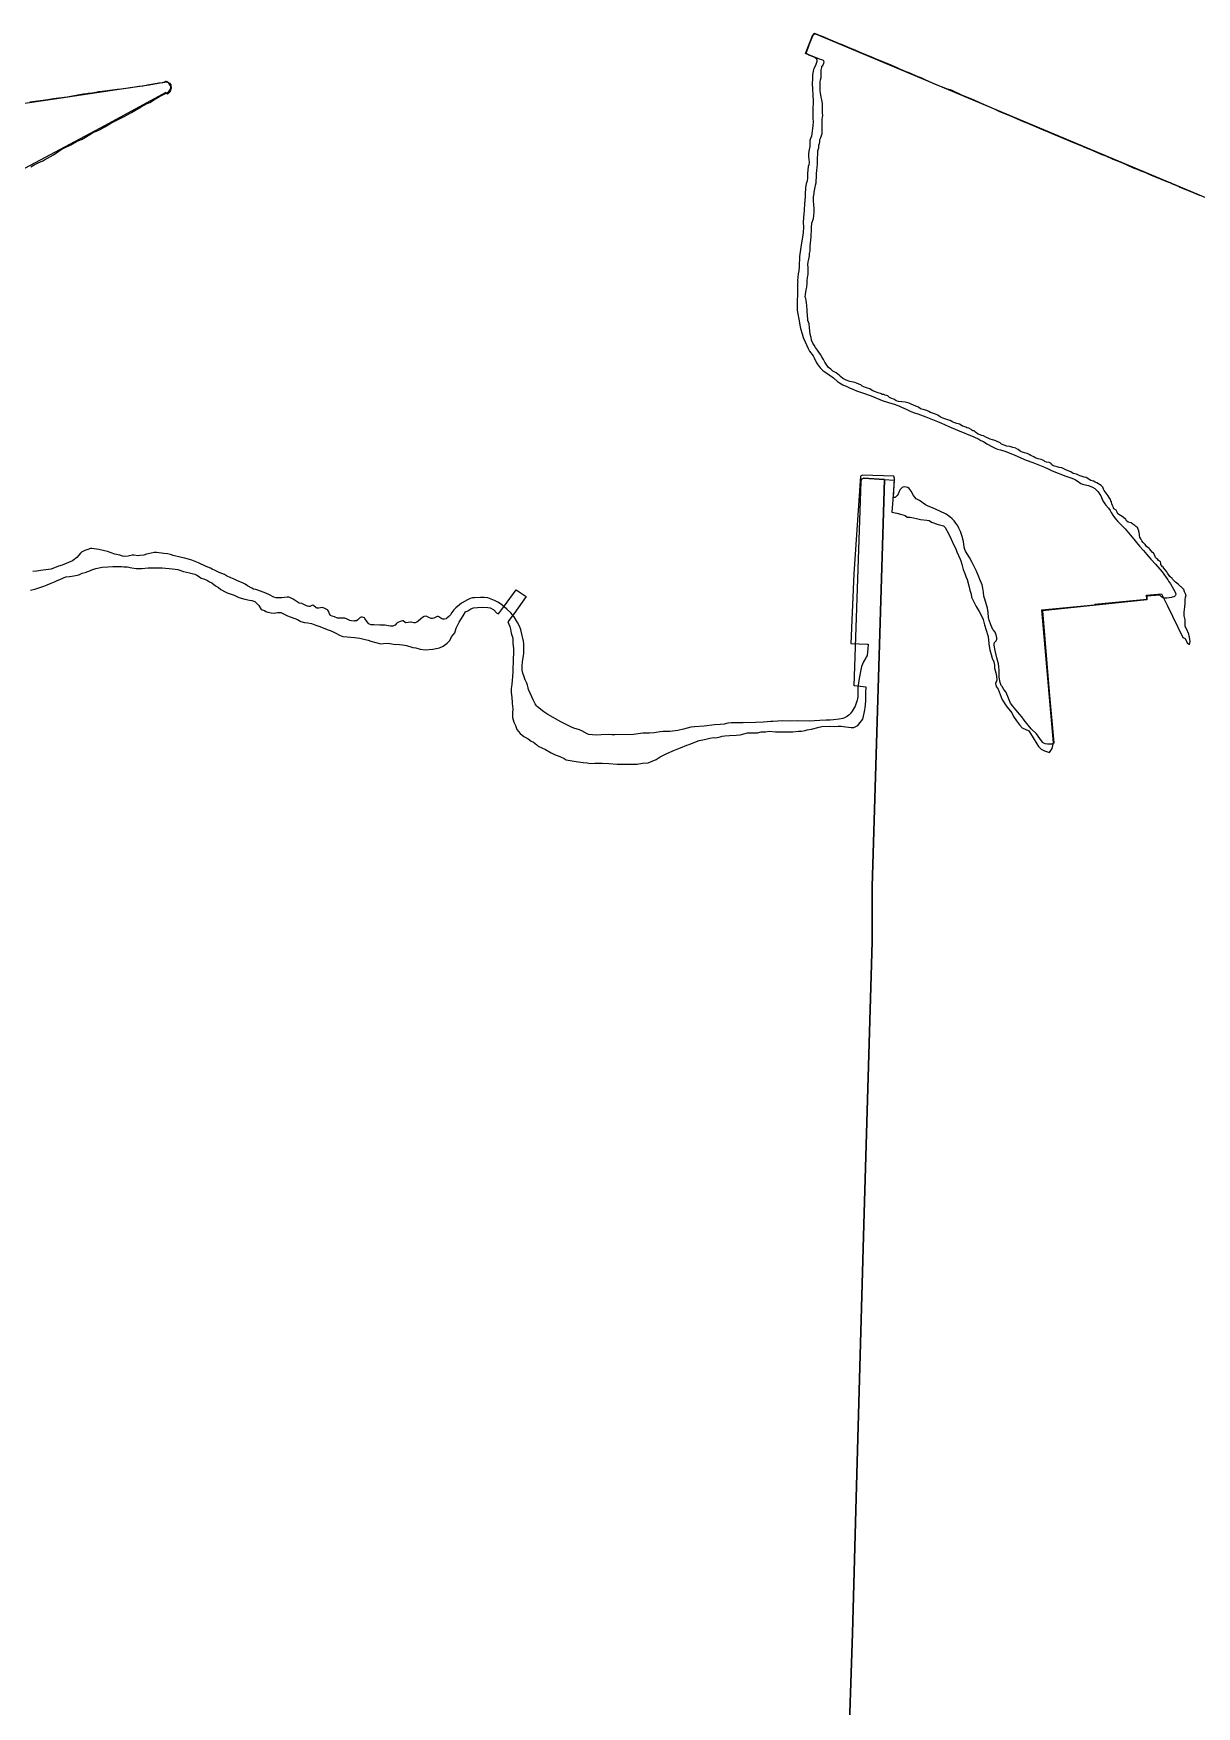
# Model space of a CAD drawing. Extents: x 0 to 800, y 146 to 730.
# Drawn here: x 507.5 to 543.7, y 549 to 601.2 of the extents above; entities that cross this region are included whole.
import ezdxf

# ---------------------------------------------------------------- set-up
doc = ezdxf.new("R2010")
doc.units = 0
doc.layers.get('0').update_dxf_attribs({"linetype": 'CONTINUOUS'})

msp = doc.modelspace()

# ---------------------------------------------------------------- linework, layer by layer
at = {"color": 3}
for points in [[(543.840625, 596.103125), (543.521875, 596.240625), (543.234375, 596.35625), (543.178125, 596.38125), (543.103125, 596.415625), (542.96875, 596.46875), (542.915625, 596.49375), (542.878125, 596.50625), (542.775, 596.55), (542.69375, 596.584375), (542.6, 596.61875), (542.465625, 596.671875), (542.31875, 596.734375), (542.2, 596.7875), (542.109375, 596.828125), (542.015625, 596.865625), (541.903125, 596.909375), (541.778125, 596.959375), (541.575, 597.05), (541.465625, 597.096875), (541.290625, 597.16875), (541.14375, 597.225), (540.921875, 597.325), (540.803125, 597.375), (540.44375, 597.528125), (540.259375, 597.6), (540.18125, 597.6375), (540.059375, 597.68125), (539.965625, 597.721875), (539.890625, 597.753125), (539.546875, 597.896875), (539.296875, 598.003125), (539.153125, 598.065625), (538.96875, 598.140625), (538.60625, 598.296875), (538.459375, 598.359375), (538.34375, 598.403125), (537.95, 598.575), (537.81875, 598.63125), (537.659375, 598.69375), (537.590625, 598.721875), (537.446875, 598.796875), (537.040625, 598.971875), (536.95, 599.009375), (536.815625, 599.071875), (536.428125, 599.23125), (536.31875, 599.278125), (536.25, 599.315625), (536.14375, 599.3625), (536.06875, 599.39375), (535.975, 599.421875), (535.55625, 599.5875), (535.265625, 599.715625), (535.15625, 599.765625), (535.065625, 599.803125), (534.971875, 599.846875), (534.7875, 599.921875), (534.721875, 599.95), (534.621875, 599.990625), (534.478125, 600.05), (534.390625, 600.09375), (534.15625, 600.19375), (533.753125, 600.353125), (533.640625, 600.403125), (533.30625, 600.54375), (533.125, 600.621875), (532.896875, 600.71875), (532.7125, 600.79375), (532.6125, 600.83125), (532.271875, 600.975), (532.159375, 601.025), (532.025, 601.075), (531.865625, 601.14375), (531.834375, 601.153125), (531.809375, 601.128125), (531.7875, 601.090625), (531.69375, 600.875), (531.5875, 600.584375), (531.58125, 600.5625), (531.58125, 600.540625), (531.596875, 600.528125), (531.659375, 600.490625), (531.834375, 600.415625), (531.853125, 600.403125), (531.89375, 600.371875), (531.903125, 600.35), (531.90625, 600.34375), (531.9125, 600.3), (531.909375, 600.278125), (531.878125, 600.184375), (531.828125, 600.071875), (531.809375, 600.025), (531.784375, 599.925), (531.778125, 599.85), (531.775, 599.734375), (531.765625, 599.596875), (531.79375, 599.053125), (531.784375, 598.759375), (531.78125, 598.58125), (531.7875, 598.5125), (531.790625, 598.384375), (531.784375, 598.284375), (531.753125, 598.021875), (531.7375, 597.95625), (531.709375, 597.878125), (531.69375, 597.81875), (531.6875, 597.628125), (531.6625, 597.484375), (531.653125, 597.39375), (531.653125, 597.3125), (531.665625, 597.14375), (531.65625, 597.0625), (531.64375, 597.00625), (531.61875, 596.7875), (531.61875, 596.646875), (531.609375, 596.5625), (531.578125, 596.4625), (531.55625, 596.346875), (531.534375, 595.90625), (531.528125, 595.878125), (531.5125, 595.625), (531.503125, 595.5375), (531.484375, 595.271875), (531.490625, 595.103125), (531.4875, 594.9625), (531.475, 594.865625), (531.446875, 594.746875), (531.425, 594.559375), (531.409375, 594.490625), (531.36875, 594.203125), (531.35625, 593.8875), (531.34375, 593.759375), (531.325, 593.65625), (531.309375, 593.45625), (531.3125, 593.40625), (531.30625, 593.384375), (531.309375, 593.30625), (531.303125, 593.15), (531.30625, 592.98125), (531.29375, 592.8375), (531.296875, 592.540625), (531.303125, 592.4625), (531.35625, 592.2), (531.38125, 592.05625), (531.4, 591.95625), (531.446875, 591.7875), (531.4875, 591.678125), (531.634375, 591.33125), (531.675, 591.25), (531.790625, 591.1), (531.828125, 591.040625), (531.8875, 590.90625), (531.915625, 590.859375), (532.015625, 590.73125), (532.090625, 590.653125), (532.153125, 590.603125), (532.425, 590.421875), (532.55625, 590.303125), (532.6125, 590.2625), (532.721875, 590.20625), (532.846875, 590.15), (532.93125, 590.103125), (533.046875, 590.053125), (533.146875, 590.015625), (533.328125, 589.95625), (533.596875, 589.85625), (533.94375, 589.715625), (534.16875, 589.6375), (534.284375, 589.609375), (534.4625, 589.54375), (534.55, 589.509375), (534.69375, 589.440625), (534.8375, 589.36875), (534.953125, 589.325), (535.059375, 589.29375), (535.309375, 589.20625), (535.721875, 589.034375), (535.790625, 589.009375), (535.884375, 588.96875), (536.021875, 588.9), (536.2875, 588.784375), (536.8, 588.578125), (536.95625, 588.50625), (537.015625, 588.46875), (537.103125, 588.43125), (537.209375, 588.365625), (537.378125, 588.271875), (537.484375, 588.21875), (537.5375, 588.196875), (537.628125, 588.175), (537.79375, 588.125), (538.078125, 588.0125), (538.43125, 587.853125), (538.64375, 587.778125), (539, 587.6375), (539.121875, 587.5875), (539.24375, 587.525), (539.671875, 587.35), (539.821875, 587.3), (539.909375, 587.26875), (539.96875, 587.240625), (540.025, 587.209375), (540.134375, 587.121875), (540.184375, 587.103125), (540.325, 587.075), (540.375, 587.0625), (540.5, 587.009375), (540.571875, 586.965625), (540.625, 586.91875), (540.671875, 586.8625), (540.728125, 586.784375), (540.753125, 586.74375), (540.825, 586.584375), (540.878125, 586.496875), (540.9125, 586.45), (541, 586.359375), (541.046875, 586.2875), (541.08125, 586.221875), (541.13125, 586.140625), (541.21875, 586.028125), (541.290625, 585.940625), (541.51875, 585.709375), (541.671875, 585.525), (541.7375, 585.45625), (541.965625, 585.175), (542.090625, 585.034375), (542.190625, 584.9125), (542.31875, 584.765625), (542.465625, 584.609375), (542.665625, 584.375), (542.85, 584.125), (542.86875, 584.084375), (542.93125, 584), (543.025, 583.828125), (543.071875, 583.740625), (543.08125, 583.715625), (543.090625, 583.665625), (543.071875, 583.625), (543.053125, 583.60625), (543.034375, 583.596875), (542.984375, 583.58125), (542.959375, 583.575), (542.809375, 583.553125), (542.721875, 583.553125), (542.678125, 583.56875), (542.64375, 583.59375), (542.6, 583.640625), (542.19375, 583.615625), (542.19375, 583.503125), (538.94375, 583.153125), (539.146875, 580.63125), (539.29375, 579.04375), (539.296875, 579.03125), (539.265625, 579.0125), (539.24375, 579.003125), (539.1, 579), (539.025, 579.009375), (538.978125, 579.028125), (538.95625, 579.04375), (538.95, 579.05), (538.90625, 579.10625), (538.75, 579.328125), (538.590625, 579.48125), (538.490625, 579.59375), (538.365625, 579.75), (538.29375, 579.85625), (538.225, 579.940625), (538.071875, 580.11875), (538.0125, 580.1875), (537.94375, 580.28125), (537.91875, 580.33125), (537.859375, 580.490625), (537.79375, 580.628125), (537.740625, 580.709375), (537.68125, 580.79375), (537.65625, 580.834375), (537.625, 580.91875), (537.59375, 581.0875), (537.590625, 581.309375), (537.584375, 581.409375), (537.571875, 581.5), (537.51875, 581.6875), (537.459375, 581.9625), (537.434375, 582.096875), (537.434375, 582.121875), (537.44375, 582.165625), (537.5, 582.225), (537.51875, 582.275), (537.51875, 582.31875), (537.49375, 582.4125), (537.475, 582.465625), (537.4625, 582.4875), (537.4125, 582.55), (537.39375, 582.575), (537.359375, 582.64375), (537.328125, 582.71875), (537.28125, 582.86875), (537.2625, 582.95), (537.246875, 583.103125), (537.221875, 583.2375), (537.178125, 583.421875), (537.13125, 583.55625), (537.115625, 583.609375), (537.10625, 583.734375), (537.08125, 583.865625), (537.05625, 583.965625), (537.028125, 584.040625), (536.9875, 584.134375), (536.95625, 584.221875), (536.884375, 584.39375), (536.8125, 584.54375), (536.75, 584.66875), (536.665625, 584.815625), (536.540625, 585.01875), (536.521875, 585.065625), (536.5, 585.1375), (536.475, 585.315625), (536.4375, 585.475), (536.384375, 585.63125), (536.3375, 585.734375), (536.3, 585.80625), (536.240625, 585.89375), (536.1875, 585.959375), (536.125, 586.028125), (536.053125, 586.0875), (535.934375, 586.165625), (535.740625, 586.2625), (535.509375, 586.3625), (535.38125, 586.421875), (535.290625, 586.465625), (535.10625, 586.596875), (535, 586.646875), (534.91875, 586.746875), (534.846875, 586.8875), (534.821875, 586.93125), (534.790625, 586.971875), (534.740625, 587), (534.6875, 587.015625), (534.628125, 587.021875), (534.584375, 587.009375), (534.5625, 586.996875), (534.509375, 586.940625), (534.471875, 586.871875), (534.440625, 586.796875), (534.415625, 586.75625), (534.4, 586.7375), (534.346875, 586.69375), (534.29375, 586.69375), (534.325, 587.278125), (534.3125, 587.353125), (533.33125, 587.3875), (533.265625, 587.35), (533.065625, 584.3125), (532.96875, 582.1375), (533.484375, 582.121875), (533.503125, 582.11875), (533.503125, 582.109375), (533.496875, 581.9875), (533.475, 581.765625), (533.45, 581.7125), (533.434375, 581.69375), (533.365625, 581.56875), (533.33125, 581.490625), (533.303125, 581.421875), (533.2875, 581.365625), (533.228125, 581.053125), (533.190625, 580.78125), (533.190625, 580.678125), (533.184375, 580.4875), (533.178125, 580.415625), (533.16875, 580.36875), (533.128125, 580.246875), (533.1, 580.18125), (533.00625, 580.025), (532.95, 579.946875), (532.909375, 579.903125), (532.86875, 579.871875), (532.765625, 579.81875), (532.71875, 579.8), (532.603125, 579.778125), (532.43125, 579.759375), (532.325, 579.75), (532.2, 579.75), (532.00625, 579.740625), (531.83125, 579.725), (531.66875, 579.721875), (531.3, 579.728125), (531.078125, 579.721875), (530.846875, 579.728125), (530.540625, 579.70625), (530.490625, 579.70625), (530.471875, 579.709375), (530.25, 579.690625), (530, 579.671875), (529.6125, 579.6625), (529.4375, 579.66875), (529.334375, 579.66875), (529.234375, 579.6625), (529.140625, 579.653125), (529.021875, 579.628125), (528.9, 579.615625), (528.721875, 579.60625), (528.396875, 579.565625), (528.09375, 579.54375), (527.9875, 579.528125), (527.75, 579.46875), (527.575, 579.43125), (527.33125, 579.396875), (527.125, 579.39375), (527.025, 579.3875), (526.840625, 579.359375), (526.69375, 579.34375), (526.4875, 579.34375), (526.415625, 579.3375), (526.19375, 579.30625), (525.609375, 579.290625), (525.525, 579.296875), (525.415625, 579.3), (525.184375, 579.2875), (525.046875, 579.284375), (524.921875, 579.2875), (524.80625, 579.3), (524.75625, 579.31875), (524.584375, 579.415625), (524.515625, 579.446875), (524.3375, 579.496875), (524.2625, 579.528125), (523.93125, 579.696875), (523.525, 579.928125), (523.40625, 580.0125), (523.203125, 580.16875), (523.178125, 580.19375), (523.13125, 580.259375), (523.1, 580.321875), (523.084375, 580.365625), (522.928125, 580.70625), (522.909375, 580.75625), (522.890625, 580.84375), (522.871875, 580.90625), (522.821875, 581.009375), (522.7875, 581.096875), (522.746875, 581.209375), (522.728125, 581.30625), (522.725, 581.428125), (522.7375, 581.575), (522.76875, 581.759375), (522.775, 581.8375), (522.78125, 582.13125), (522.771875, 582.215625), (522.696875, 582.521875), (522.68125, 582.578125), (522.634375, 582.7), (522.584375, 582.796875), (522.475, 582.965625), (522.375, 583.090625), (522.253125, 583.2125), (522.096875, 583.346875), (522.05625, 583.375), (521.96875, 583.425), (521.86875, 583.475), (521.709375, 583.54375), (521.653125, 583.5625), (521.54375, 583.575), (521.43125, 583.575), (521.24375, 583.565625), (521.178125, 583.559375), (521.103125, 583.5375), (521.028125, 583.503125), (520.8375, 583.396875), (520.771875, 583.346875), (520.659375, 583.246875), (520.6, 583.1875), (520.5375, 583.10625), (520.49375, 583.0375), (520.446875, 582.978125), (520.384375, 582.925), (520.35625, 582.9125), (520.30625, 582.896875), (520.28125, 582.89375), (520.253125, 582.896875), (520.225, 582.90625), (520.13125, 582.971875), (520.109375, 582.978125), (520.078125, 582.98125), (520.053125, 582.975), (519.978125, 582.93125), (519.934375, 582.915625), (519.8875, 582.915625), (519.840625, 582.9375), (519.78125, 582.975), (519.740625, 582.990625), (519.671875, 582.98125), (519.621875, 582.953125), (519.56875, 582.909375), (519.4875, 582.8375), (519.44375, 582.803125), (519.396875, 582.784375), (519.35, 582.7875), (519.271875, 582.80625), (519.24375, 582.80625), (519.103125, 582.78125), (519.078125, 582.790625), (519.01875, 582.84375), (518.996875, 582.846875), (518.921875, 582.825), (518.834375, 582.778125), (518.8125, 582.759375), (518.765625, 582.709375), (518.74375, 582.696875), (518.71875, 582.6875), (518.69375, 582.68125), (518.621875, 582.68125), (518.44375, 582.7125), (518.29375, 582.70625), (518.109375, 582.725), (518.01875, 582.725), (517.96875, 582.740625), (517.946875, 582.75625), (517.89375, 582.815625), (517.828125, 582.91875), (517.8125, 582.9375), (517.784375, 582.953125), (517.7375, 582.9625), (517.709375, 582.959375), (517.684375, 582.946875), (517.603125, 582.875), (517.5625, 582.85), (517.509375, 582.840625), (517.4875, 582.8375), (517.4125, 582.84375), (517.3625, 582.85625), (517.315625, 582.875), (517.278125, 582.9), (517.20625, 582.93125), (517.134375, 582.93125), (517.08125, 582.928125), (517.009375, 582.928125), (516.978125, 582.93125), (516.884375, 582.965625), (516.803125, 582.990625), (516.759375, 583.0125), (516.74375, 583.028125), (516.71875, 583.06875), (516.70625, 583.125), (516.69375, 583.15), (516.671875, 583.175), (516.65625, 583.190625), (516.5625, 583.240625), (516.49375, 583.2625), (516.3875, 583.2375), (516.3375, 583.240625), (516.3125, 583.253125), (516.225, 583.328125), (516.196875, 583.334375), (516.171875, 583.328125), (516.115625, 583.29375), (516.078125, 583.29375), (516.040625, 583.3), (516.00625, 583.3125), (515.903125, 583.36875), (515.865625, 583.384375), (515.778125, 583.39375), (515.59375, 583.515625), (515.55, 583.54375), (515.490625, 583.571875), (515.459375, 583.58125), (515.409375, 583.584375), (515.240625, 583.5625), (515.065625, 583.565625), (514.99375, 583.5875), (514.834375, 583.665625), (514.6875, 583.728125), (514.428125, 583.81875), (514.35625, 583.8375), (514.3, 583.8625), (514.165625, 583.934375), (514.09375, 583.984375), (514.0375, 584.015625), (513.83125, 584.103125), (513.75625, 584.14375), (513.646875, 584.184375), (513.515625, 584.253125), (513.45, 584.284375), (513.28125, 584.353125), (513.159375, 584.409375), (513.06875, 584.459375), (513.0125, 584.4875), (512.88125, 584.534375), (512.6375, 584.65), (512.4375, 584.7375), (512.2125, 584.796875), (512.1125, 584.81875), (511.85625, 584.884375), (511.765625, 584.915625), (511.671875, 584.934375), (511.559375, 584.94375), (511.33125, 584.975), (511.25625, 584.971875), (511.06875, 584.934375), (511.01875, 584.925), (510.934375, 584.896875), (510.809375, 584.878125), (510.759375, 584.875), (510.625, 584.890625), (510.578125, 584.8875), (510.453125, 584.8625), (510.35, 584.853125), (510.278125, 584.8625), (510.1875, 584.890625), (510.0375, 584.925), (509.803125, 585.003125), (509.7125, 585.03125), (509.540625, 585.065625), (509.31875, 585.103125), (509.271875, 585.096875), (509.19375, 585.071875), (509.103125, 585.040625), (509.0625, 585.021875), (508.996875, 584.984375), (508.9625, 584.95625), (508.846875, 584.821875), (508.71875, 584.7125), (508.465625, 584.615625), (508.39375, 584.58125), (508.278125, 584.546875), (508.05, 584.459375), (507.965625, 584.440625), (507.8, 584.428125), (507.596875, 584.396875), (507.478125, 584.3875)], [(507.415625, 596.996875), (507.51875, 597.05625), (507.65, 597.11875), (507.790625, 597.184375), (507.840625, 597.209375), (508.11875, 597.371875), (508.259375, 597.465625), (508.365625, 597.53125), (508.44375, 597.575), (508.665625, 597.68125), (508.84375, 597.78125), (509.0125, 597.8625), (509.125, 597.921875), (509.253125, 598), (509.3125, 598.0375), (509.375, 598.071875), (509.4625, 598.109375), (509.55625, 598.153125), (509.725, 598.246875), (509.825, 598.30625), (509.909375, 598.35625), (510.0125, 598.40625), (510.1625, 598.478125), (510.325, 598.56875), (510.553125, 598.690625), (510.8375, 598.859375), (511.01875, 598.95625), (511.128125, 599.00625), (511.30625, 599.11875), (511.43125, 599.1875), (511.55625, 599.246875), (511.671875, 599.3125), (511.715625, 599.34375), (511.746875, 599.384375), (511.765625, 599.415625), (511.778125, 599.465625), (511.778125, 599.490625), (511.76875, 599.51875), (511.740625, 599.575), (511.721875, 599.603125), (511.70625, 599.61875), (511.66875, 599.640625), (511.646875, 599.653125), (511.625, 599.653125), (511.584375, 599.628125), (511.528125, 599.61875), (511.40625, 599.6), (511.2875, 599.584375), (511.053125, 599.5375), (510.921875, 599.5125), (510.78125, 599.496875), (510.653125, 599.48125), (510.234375, 599.421875), (510.121875, 599.409375), (509.959375, 599.3875), (509.64375, 599.346875), (509.5375, 599.33125), (509.3875, 599.30625), (509.259375, 599.284375), (509.2, 599.278125), (509.146875, 599.271875), (509.046875, 599.2625), (508.934375, 599.24375), (508.609375, 599.178125), (508.546875, 599.165625), (508.128125, 599.1125), (507.946875, 599.0875), (507.803125, 599.059375), (507.38125, 599.009375)]]:
    msp.add_lwpolyline(points, dxfattribs=at)
at = {"color": 1}
for points in [[(532.8875, 547.26875), (533.015625, 551.284375), (533.1375, 555.5125), (533.259375, 559.953125), (533.3875, 564.390625), (533.509375, 568.61875), (533.63125, 572.84375), (533.628125, 574.565625), (534.021875, 587.25), (533.359375, 587.2875), (534.021875, 587.25), (534.31875, 587.23125), (534.28125, 586.625), (534.24375, 586.228125), (534.40625, 586.2), (534.5125, 586.171875), (534.65625, 586.128125), (534.725, 586.08125), (534.821875, 586.071875), (534.925, 586.053125), (535.0125, 586.034375), (535.1375, 586.00625), (535.33125, 585.978125), (535.40625, 585.96875), (535.484375, 585.91875), (535.684375, 585.84375), (535.853125, 585.80625), (535.909375, 585.759375), (536.025, 585.55), (536.09375, 585.39375), (536.190625, 585.184375), (536.240625, 585.0875), (536.275, 584.996875), (536.375, 584.76875), (536.4, 584.7125), (536.43125, 584.6125), (536.471875, 584.440625), (536.51875, 584.315625), (536.546875, 584.23125), (536.596875, 584.13125), (536.64375, 583.93125), (536.671875, 583.796875), (536.7125, 583.678125), (536.73125, 583.584375), (536.878125, 583.296875), (536.9625, 583.140625), (537.0375, 582.996875), (537.0875, 582.8875), (537.128125, 582.715625), (537.184375, 582.553125), (537.234375, 582.3875), (537.253125, 582.278125), (537.26875, 582.121875), (537.3, 581.94375), (537.3375, 581.79375), (537.36875, 581.678125), (537.428125, 581.565625), (537.446875, 581.459375), (537.446875, 581.36875), (537.4875, 581.228125), (537.50625, 581.121875), (537.51875, 580.996875), (537.478125, 580.89375), (537.496875, 580.803125), (537.5625, 580.715625), (537.59375, 580.63125), (537.653125, 580.46875), (537.690625, 580.36875), (537.784375, 580.225), (537.84375, 580.15), (537.9875, 579.978125), (538.0375, 579.859375), (538.125, 579.725), (538.228125, 579.603125), (538.30625, 579.5125), (538.51875, 579.415625), (538.565625, 579.33125), (538.653125, 579.196875), (538.759375, 579.0125), (538.815625, 578.925), (538.903125, 578.840625), (539, 578.79375), (539.159375, 578.7375), (539.24375, 578.8625), (539.284375, 579.046875), (538.915625, 583.184375), (540.565625, 583.34375), (540.571875, 583.3625), (542.190625, 583.515625), (542.184375, 583.646875), (542.65, 583.684375), (542.8375, 583.309375), (543.315625, 582.321875), (543.384375, 582.29375), (543.453125, 582.15625), (543.515625, 582.103125), (543.5375, 582.196875), (543.521875, 582.3375), (543.509375, 582.36875), (543.503125, 582.434375), (543.471875, 582.50625), (543.459375, 582.528125), (543.425, 582.6), (543.390625, 582.66875), (543.390625, 582.878125), (543.359375, 583.00625), (543.353125, 583.11875), (543.375, 583.278125), (543.38125, 583.396875), (543.3875, 583.5), (543.4, 583.58125), (543.4125, 583.61875), (543.396875, 583.6875), (543.36875, 583.753125), (543.346875, 583.825), (543.25625, 583.909375), (543.240625, 583.9125), (543.19375, 583.95625), (543.165625, 583.990625), (543.0875, 584.046875), (542.9875, 584.146875), (542.98125, 584.165625), (542.90625, 584.23125), (542.884375, 584.259375), (542.834375, 584.328125), (542.815625, 584.371875), (542.721875, 584.484375), (542.6875, 584.540625), (542.678125, 584.528125), (542.65625, 584.5625), (542.628125, 584.6), (542.628125, 584.640625), (542.6125, 584.6875), (542.559375, 584.725), (542.5375, 584.753125), (542.49375, 584.7875), (542.459375, 584.815625), (542.4375, 584.88125), (542.403125, 584.95625), (542.353125, 584.984375), (542.33125, 585.025), (542.284375, 585.078125), (542.2625, 585.096875), (542.184375, 585.165625), (542.14375, 585.221875), (542.071875, 585.290625), (542.0375, 585.34375), (542.009375, 585.4), (541.975, 585.45625), (541.959375, 585.50625), (541.959375, 585.553125), (541.953125, 585.58125), (541.940625, 585.653125), (541.9125, 585.721875), (541.90625, 585.746875), (541.853125, 585.790625), (541.81875, 585.815625), (541.75, 585.8625), (541.7, 585.9), (541.609375, 585.91875), (541.559375, 585.959375), (541.534375, 586.003125), (541.453125, 586.071875), (541.371875, 586.128125), (541.2875, 586.184375), (541.265625, 586.228125), (541.23125, 586.29375), (541.159375, 586.334375), (541.153125, 586.3625), (541.153125, 586.38125), (541.11875, 586.4375), (541.103125, 586.4875), (541.0875, 586.55), (541.06875, 586.5875), (541.05625, 586.628125), (541.01875, 586.684375), (540.984375, 586.740625), (540.925, 586.825), (540.865625, 586.90625), (540.84375, 586.95), (540.815625, 587.0125), (540.765625, 587.0625), (540.634375, 587.14375), (540.584375, 587.165625), (540.53125, 587.2), (540.44375, 587.221875), (540.390625, 587.25), (540.353125, 587.278125), (540.303125, 587.3125), (540.240625, 587.325), (540.178125, 587.340625), (540.109375, 587.3625), (540.059375, 587.390625), (539.996875, 587.41875), (539.9, 587.4375), (539.828125, 587.490625), (539.74375, 587.51875), (539.671875, 587.55), (539.625, 587.571875), (539.546875, 587.615625), (539.4625, 587.628125), (539.39375, 587.646875), (539.275, 587.675), (539.225, 587.71875), (539.209375, 587.746875), (539.15, 587.784375), (539.06875, 587.7875), (539.015625, 587.8125), (538.99375, 587.83125), (538.95, 587.853125), (538.896875, 587.871875), (538.803125, 587.896875), (538.7125, 587.928125), (538.665625, 587.95625), (538.578125, 587.99375), (538.525, 588.025), (538.465625, 588.065625), (538.384375, 588.08125), (538.290625, 588.109375), (538.24375, 588.1375), (538.178125, 588.18125), (538.13125, 588.209375), (538.109375, 588.23125), (538.0125, 588.25), (537.925, 588.275), (537.828125, 588.29375), (537.74375, 588.321875), (537.665625, 588.35), (537.61875, 588.390625), (537.50625, 588.446875), (537.421875, 588.475), (537.38125, 588.490625), (537.309375, 588.5125), (537.29375, 588.51875), (537.175, 588.575), (537.10625, 588.6125), (537.05, 588.625), (536.965625, 588.653125), (536.93125, 588.6625), (536.909375, 588.68125), (536.853125, 588.728125), (536.809375, 588.765625), (536.771875, 588.76875), (536.734375, 588.784375), (536.71875, 588.8125), (536.646875, 588.85), (536.5875, 588.8625), (536.553125, 588.878125), (536.496875, 588.9), (536.446875, 588.915625), (536.403125, 588.94375), (536.35625, 588.975), (536.271875, 589), (536.18125, 589.03125), (536.1125, 589.059375), (536.0625, 589.0875), (536.025, 589.103125), (535.865625, 589.153125), (535.78125, 589.1875), (535.725, 589.225), (535.675, 589.253125), (535.571875, 589.29375), (535.515625, 589.321875), (535.453125, 589.34375), (535.39375, 589.36875), (535.340625, 589.40625), (535.221875, 589.428125), (535.1375, 589.45625), (535.08125, 589.5), (535.04375, 589.51875), (534.925, 589.56875), (534.85, 589.596875), (534.790625, 589.625), (534.665625, 589.6625), (534.45625, 589.68125), (534.384375, 589.70625), (534.328125, 589.746875), (534.209375, 589.790625), (534.175, 589.803125), (534.11875, 589.8625), (534.0375, 589.88125), (533.996875, 589.896875), (533.946875, 589.903125), (533.91875, 589.915625), (533.790625, 589.965625), (533.7375, 589.98125), (533.65, 590.0125), (533.603125, 590.040625), (533.559375, 590.078125), (533.490625, 590.096875), (533.428125, 590.121875), (533.321875, 590.1625), (533.278125, 590.196875), (533.21875, 590.225), (533.146875, 590.253125), (533.090625, 590.275), (532.9375, 590.309375), (532.825, 590.346875), (532.71875, 590.403125), (532.646875, 590.459375), (532.61875, 590.490625), (532.565625, 590.53125), (532.50625, 590.575), (532.409375, 590.625), (532.340625, 590.6875), (532.26875, 590.7375), (532.2, 590.85), (532.1625, 590.9125), (532.1125, 590.990625), (532.065625, 591.075), (532.021875, 591.14375), (531.975, 591.215625), (531.93125, 591.284375), (531.86875, 591.36875), (531.828125, 591.434375), (531.784375, 591.496875), (531.746875, 591.59375), (531.728125, 591.678125), (531.7, 591.784375), (531.678125, 591.98125), (531.665625, 592.1), (531.628125, 592.20625), (531.628125, 592.28125), (531.621875, 592.33125), (531.621875, 592.403125), (531.60625, 592.459375), (531.603125, 592.571875), (531.59375, 592.628125), (531.59375, 592.675), (531.5875, 592.753125), (531.58125, 592.825), (531.565625, 592.8875), (531.55, 592.934375), (531.559375, 593.01875), (531.565625, 593.084375), (531.58125, 593.159375), (531.6, 593.240625), (531.6125, 593.36875), (531.6125, 593.453125), (531.61875, 593.534375), (531.625, 593.59375), (531.634375, 593.6375), (531.634375, 593.703125), (531.640625, 593.76875), (531.634375, 593.865625), (531.625, 593.940625), (531.640625, 594.0375), (531.6625, 594.11875), (531.675, 594.221875), (531.684375, 594.290625), (531.696875, 594.375), (531.696875, 594.525), (531.7125, 594.621875), (531.71875, 594.721875), (531.728125, 594.815625), (531.73125, 594.9), (531.7375, 594.984375), (531.74375, 595.053125), (531.74375, 595.109375), (531.75625, 595.240625), (531.80625, 595.390625), (531.815625, 595.478125), (531.821875, 595.578125), (531.828125, 595.628125), (531.821875, 595.7125), (531.815625, 595.8), (531.815625, 595.8375), (531.8, 595.9125), (531.8, 595.99375), (531.80625, 596.0625), (531.821875, 596.1625), (531.828125, 596.203125), (531.85625, 596.365625), (531.86875, 596.421875), (531.890625, 596.496875), (531.890625, 596.5625), (531.903125, 596.675), (531.903125, 596.7875), (531.909375, 596.878125), (531.91875, 596.984375), (531.925, 597.06875), (531.925, 597.275), (531.9375, 597.378125), (531.9375, 597.490625), (531.975, 597.5875), (531.975, 597.675), (531.99375, 597.728125), (532, 597.775), (532.00625, 597.853125), (532.028125, 597.909375), (532.05, 597.971875), (532.078125, 598.0375), (532.078125, 598.49375), (532.084375, 598.5375), (532.090625, 598.59375), (532.084375, 598.68125), (532.084375, 598.975), (532.0625, 599.0875), (532.046875, 599.16875), (532.025, 599.303125), (532.0125, 599.3625), (532.0125, 599.64375), (532.01875, 599.709375), (532.040625, 599.78125), (532.046875, 599.821875), (532.046875, 600.009375), (532.059375, 600.096875), (532.06875, 600.13125), (532.1, 600.153125), (532.125, 600.228125), (532.140625, 600.271875), (532.115625, 600.3125), (532.0625, 600.328125), (531.9875, 600.35), (531.55625, 600.528125), (531.7875, 601.10625), (531.8625, 601.140625), (556.990625, 590.596875)], [(505.8125, 598.76875), (508.159375, 599.1125), (510.1, 599.40625), (511.1, 599.546875), (511.565625, 599.63125), (511.58125, 599.64375), (511.65, 599.65), (511.734375, 599.603125), (511.78125, 599.546875), (511.7875, 599.446875), (511.74375, 599.321875), (511.671875, 599.25625), (511.625, 599.315625), (509.7125, 598.278125), (505.675, 596.11875)], [(507.40625, 583.796875), (507.56875, 583.846875), (507.671875, 583.875), (507.81875, 583.921875), (507.921875, 583.965625), (508.046875, 584.01875), (508.15625, 584.05625), (508.240625, 584.1), (508.31875, 584.1375), (508.43125, 584.184375), (508.5125, 584.2125), (508.625, 584.23125), (508.759375, 584.253125), (508.915625, 584.28125), (509.021875, 584.328125), (509.10625, 584.35625), (509.28125, 584.41875), (509.315625, 584.4375), (509.440625, 584.475), (509.64375, 584.515625), (509.815625, 584.525), (509.96875, 584.534375), (510.10625, 584.54375), (510.24375, 584.534375), (510.3125, 584.525), (510.41875, 584.525), (510.56875, 584.496875), (510.703125, 584.475), (510.878125, 584.478125), (511.071875, 584.496875), (511.5125, 584.496875), (511.828125, 584.46875), (511.99375, 584.440625), (512.178125, 584.38125), (512.359375, 584.34375), (512.53125, 584.296875), (512.5875, 584.26875), (512.66875, 584.215625), (512.725, 584.178125), (512.8125, 584.15), (512.91875, 584.103125), (512.984375, 584.05625), (513.053125, 584.025), (513.16875, 583.93125), (513.2625, 583.884375), (513.3375, 583.825), (513.475, 583.75), (513.534375, 583.721875), (513.753125, 583.65), (513.896875, 583.575), (514.08125, 583.515625), (514.234375, 583.4875), (514.303125, 583.478125), (514.39375, 583.45), (514.51875, 583.325), (514.59375, 583.196875), (514.69375, 583.16875), (514.740625, 583.140625), (514.8, 583.1125), (514.903125, 583.09375), (515, 583.084375), (515.103125, 583.103125), (515.2125, 583.103125), (515.309375, 583.053125), (515.4125, 583.00625), (515.721875, 582.884375), (515.828125, 582.821875), (515.94375, 582.79375), (516.046875, 582.7875), (516.1625, 582.759375), (516.26875, 582.721875), (516.421875, 582.66875), (516.596875, 582.59375), (516.796875, 582.51875), (516.925, 582.459375), (517.0375, 582.39375), (517.134375, 582.35625), (517.278125, 582.346875), (517.5, 582.328125), (517.671875, 582.303125), (517.796875, 582.275), (517.93125, 582.240625), (518.009375, 582.2125), (518.1625, 582.165625), (518.31875, 582.13125), (518.403125, 582.1375), (518.553125, 582.146875), (518.71875, 582.11875), (518.9, 582.109375), (518.996875, 582.1), (519.121875, 582.08125), (519.321875, 582.009375), (519.409375, 582), (519.553125, 581.9625), (519.709375, 581.94375), (519.946875, 581.9625), (520.15, 582), (520.265625, 582.053125), (520.390625, 582.146875), (520.478125, 582.234375), (520.521875, 582.35), (520.63125, 582.471875), (520.675, 582.61875), (520.734375, 582.74375), (520.765625, 582.80625), (520.8125, 582.8875), (520.890625, 583.00625), (520.965625, 583.121875), (521.03125, 583.159375), (521.128125, 583.215625), (521.20625, 583.25), (521.33125, 583.259375), (521.49375, 583.26875), (521.65625, 583.259375), (521.734375, 583.25), (521.840625, 583.1875), (521.925, 583.09375), (521.99375, 583.065625), (522.175, 583.309375), (522.5375, 583.809375), (522.846875, 583.603125), (522.478125, 583.071875), (522.284375, 582.809375), (522.34375, 582.66875), (522.3625, 582.590625), (522.384375, 582.4625), (522.43125, 582.309375), (522.43125, 582.1375), (522.459375, 581.98125), (522.459375, 581.828125), (522.45, 581.671875), (522.45, 581.515625), (522.43125, 581.415625), (522.43125, 581.253125), (522.421875, 581.1), (522.4125, 580.996875), (522.403125, 580.859375), (522.384375, 580.734375), (522.384375, 580.615625), (522.40625, 580.453125), (522.415625, 580.3), (522.4125, 580.271875), (522.43125, 580.10625), (522.421875, 579.9625), (522.421875, 579.8375), (522.4625, 579.690625), (522.521875, 579.5875), (522.559375, 579.4625), (522.6625, 579.3375), (522.78125, 579.24375), (522.915625, 579.1625), (523.0125, 579.096875), (523.078125, 579.059375), (523.184375, 578.98125), (523.221875, 578.94375), (523.453125, 578.8375), (523.628125, 578.73125), (523.734375, 578.68125), (523.896875, 578.615625), (524.03125, 578.55), (524.096875, 578.5125), (524.40625, 578.4625), (524.63125, 578.425), (524.75625, 578.415625), (524.853125, 578.396875), (524.9875, 578.40625), (525.21875, 578.40625), (525.43125, 578.396875), (525.6875, 578.378125), (526.30625, 578.378125), (526.478125, 578.40625), (526.65, 578.415625), (526.9, 578.521875), (527.025, 578.603125), (527.234375, 578.70625), (527.46875, 578.815625), (527.575, 578.853125), (527.6625, 578.8875), (527.853125, 578.971875), (527.93125, 578.990625), (528.05625, 579.040625), (528.246875, 579.115625), (528.4125, 579.15), (528.575, 579.1875), (528.690625, 579.20625), (528.765625, 579.196875), (528.9, 579.234375), (528.959375, 579.253125), (529.046875, 579.2625), (529.190625, 579.271875), (529.4, 579.284375), (529.515625, 579.29375), (529.746875, 579.35), (530.05625, 579.35), (530.175, 579.390625), (530.309375, 579.390625), (530.425, 579.403125), (530.615625, 579.390625), (530.790625, 579.38125), (530.925, 579.384375), (531.03125, 579.390625), (531.15625, 579.390625), (531.3375, 579.409375), (531.434375, 579.409375), (531.540625, 579.428125), (531.609375, 579.446875), (531.740625, 579.471875), (531.984375, 579.528125), (532.059375, 579.546875), (532.31875, 579.565625), (532.4625, 579.55625), (532.578125, 579.565625), (532.6625, 579.565625), (532.809375, 579.5375), (532.98125, 579.51875), (533.059375, 579.51875), (533.184375, 579.5875), (533.259375, 579.68125), (533.3375, 579.78125), (533.365625, 579.86875), (533.38125, 579.9625), (533.403125, 580.06875), (533.4125, 580.134375), (533.421875, 580.225), (533.43125, 580.359375), (533.4375, 580.596875), (533.44375, 580.78125), (533.075, 580.821875), (533.29375, 587.190625), (533.296875, 587.2375), (533.325, 587.26875), (533.359375, 587.2875), (534.021875, 587.25), (533.628125, 574.565625), (533.63125, 572.84375), (533.509375, 568.61875), (533.3875, 564.390625), (533.259375, 559.953125), (533.1375, 555.5125), (533.015625, 551.284375), (532.8875, 547.26875)]]:
    msp.add_lwpolyline(points, dxfattribs=at)

doc.saveas('drawing.dxf')
